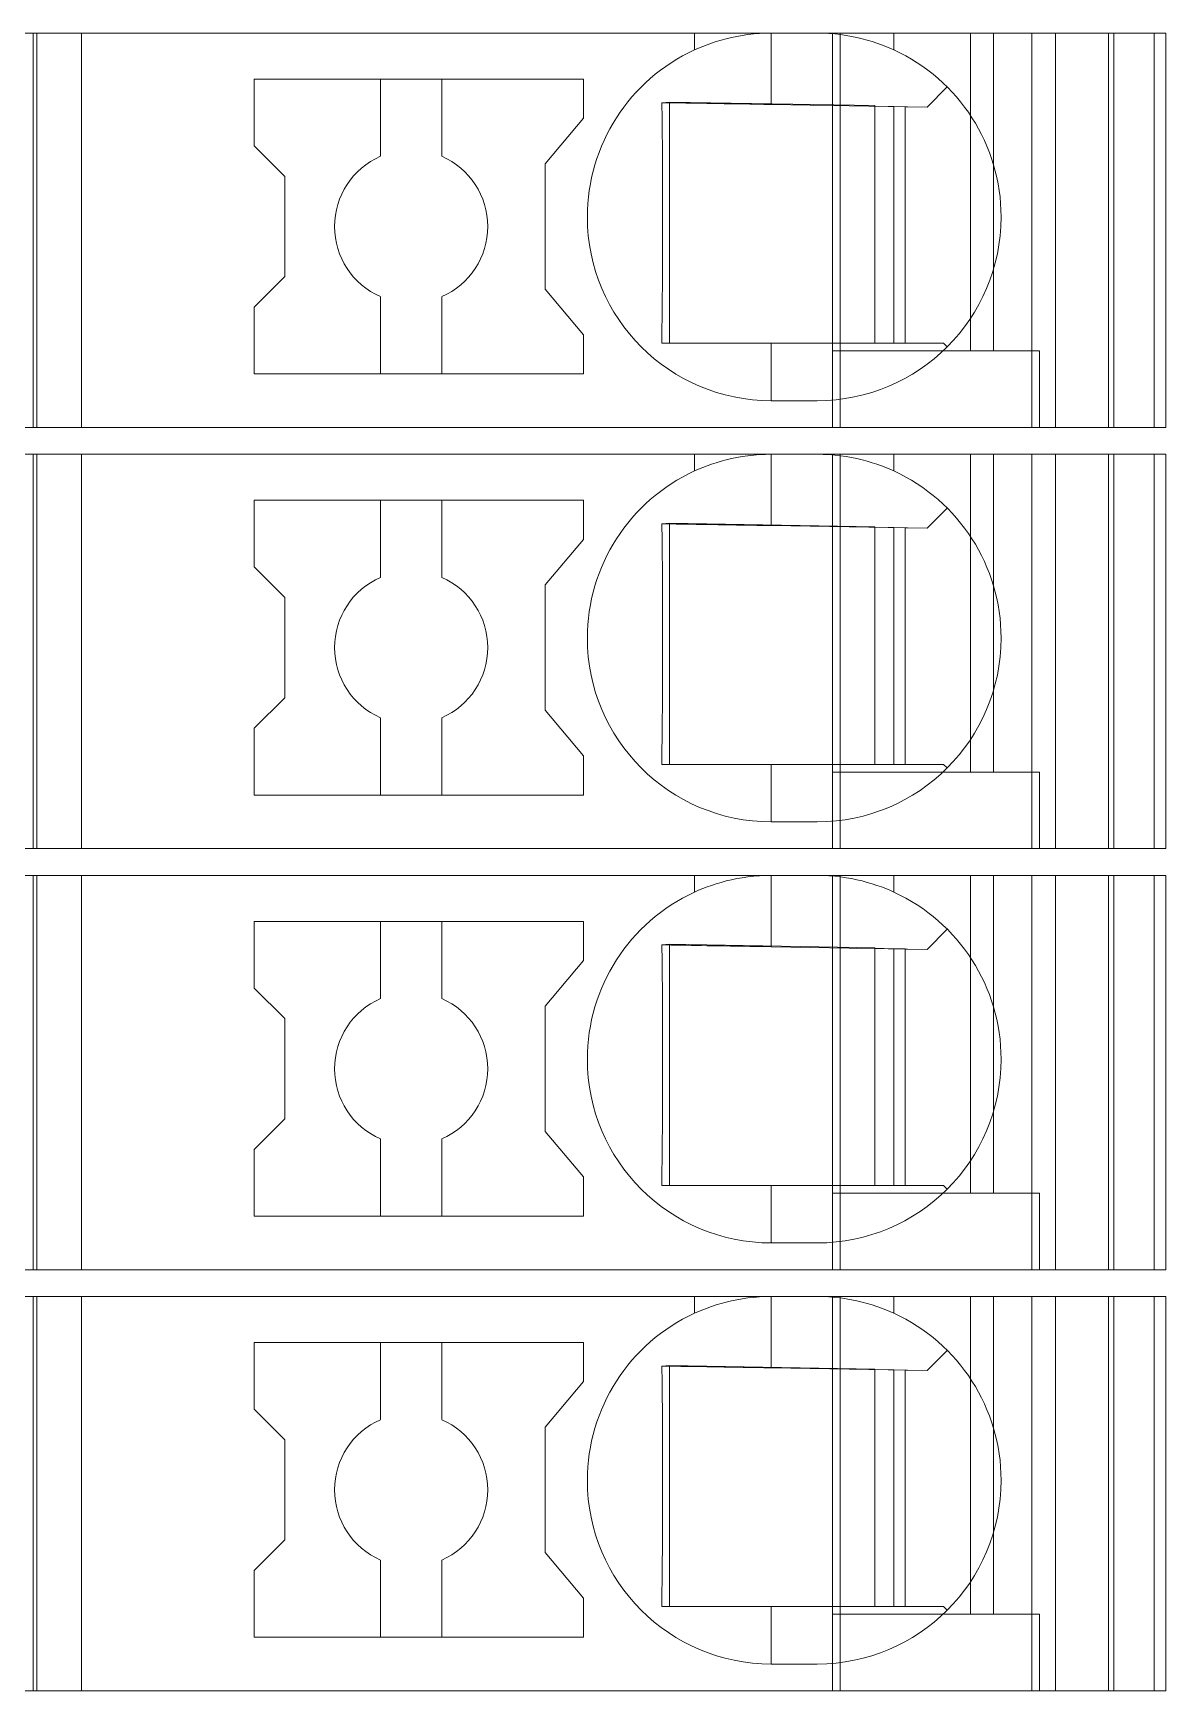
# Model space of a CAD drawing. Header units: millimetres. Extents: x 0 to 2100, y 0 to 1485.
# Drawn here: x 1275.37 to 1290.15, y 310.35 to 332 of the extents above; entities that cross this region are included whole.
import ezdxf
from ezdxf.enums import TextEntityAlignment as Align

# ---------------------------------------------------------------- set-up
doc = ezdxf.new("R2010")
doc.units = ezdxf.units.MM
for name, color, linetype, lineweight in [('EPLAN309', 5, 'Continuous', 5), ('EPLAN493', 5, 'Continuous', 5), ('MAIN-1', 7, 'Continuous', 5), ('MAIN-2', 7, 'Continuous', 5)]:
    doc.layers.add(name, color=color, linetype=linetype, lineweight=lineweight)
doc.styles.add('Tahoma', font='')
doc.styles.get('Tahoma').set_extended_font_data('Tahoma')

# ---------------------------------------------------------------- blocks, each defined once
blk = doc.blocks.new('EPLSYM_LibrarySPECIAL_Symbol12_Variant0_Placement8_85')
at = {"layer": 'EPLAN309', "lineweight": 13, "ltscale": 20}
blk.add_lwpolyline([(0, -5.15), (68.15, -5.15), (68.15, 0), (0, 0)], close=True, dxfattribs=at)
at = {"layer": 'EPLAN493', "color": 5, "style": 'Tahoma'}
blk.add_attdef('17_20450', text='', height=2.93475, dxfattribs=at).set_placement((0, -27.293475), align=Align.MIDDLE_RIGHT)
blk = doc.blocks.new('EPLSYM_LibrarySPECIAL_Symbol12_Variant0_Placement8_86')
at = {"layer": 'EPLAN309', "lineweight": 13, "ltscale": 20}
blk.add_lwpolyline([(0, -5.15), (68.15, -5.15), (68.15, 0), (0, 0)], close=True, dxfattribs=at)
at = {"layer": 'EPLAN493', "color": 5, "style": 'Tahoma'}
blk.add_attdef('17_20450', text='', height=2.93475, dxfattribs=at).set_placement((0, -27.293475), align=Align.MIDDLE_RIGHT)
blk = doc.blocks.new('EPLSYM_LibrarySPECIAL_Symbol12_Variant0_Placement8_87')
at = {"layer": 'EPLAN309', "lineweight": 13, "ltscale": 20}
blk.add_lwpolyline([(0, -5.15), (68.15, -5.15), (68.15, 0), (0, 0)], close=True, dxfattribs=at)
at = {"layer": 'EPLAN493', "color": 5, "style": 'Tahoma'}
blk.add_attdef('17_20450', text='', height=2.93475, dxfattribs=at).set_placement((0, -27.293475), align=Align.MIDDLE_RIGHT)
blk = doc.blocks.new('EPLSYM_LibrarySPECIAL_Symbol12_Variant0_Placement8_88')
at = {"layer": 'EPLAN309', "lineweight": 13, "ltscale": 20}
blk.add_lwpolyline([(0, -5.15), (68.15, -5.15), (68.15, 0), (0, 0)], close=True, dxfattribs=at)
at = {"layer": 'EPLAN493', "color": 5, "style": 'Tahoma'}
blk.add_attdef('17_20450', text='', height=2.93475, dxfattribs=at).set_placement((0, -27.293475), align=Align.MIDDLE_RIGHT)

msp = doc.modelspace()

# ---------------------------------------------------------------- linework, layer by layer
at = {"layer": 'MAIN-1'}
for p, q in [((1276, 332), (1275.367, 332)), ((1275.367, 326.85), (1275.367, 332)), ((1276, 332), (1284, 332)), ((1276, 326.85), (1276, 332)), ((1284, 332), (1285, 332)), ((1284, 331.782), (1284, 332)), ((1284.347, 331.909), (1284.283, 331.89)), ((1284.413, 331.927), (1284.347, 331.909)), ((1284.481, 331.943), (1284.413, 331.927)), ((1284.551, 331.958), (1284.481, 331.943)), ((1284.622, 331.97), (1284.551, 331.958)), ((1284.696, 331.981), (1284.622, 331.97)), ((1284.771, 331.989), (1284.696, 331.981)), ((1284.847, 331.995), (1284.771, 331.989)), ((1284.923, 331.999), (1284.847, 331.995)), ((1285, 332), (1284.923, 331.999)), ((1285, 331.068), (1285, 332)), ((1285, 332), (1285.6, 332)), ((1285.6, 332), (1285.677, 331.999)), ((1286.6, 332), (1285.6, 332)), ((1285.677, 331.999), (1285.753, 331.995)), ((1285.753, 331.995), (1285.829, 331.989)), ((1285.829, 331.989), (1285.904, 331.981)), ((1285.904, 331.981), (1285.978, 331.97)), ((1285.978, 331.97), (1286.049, 331.958)), ((1286.049, 331.958), (1286.119, 331.943)), ((1286.119, 331.943), (1286.187, 331.927)), ((1286.187, 331.927), (1286.253, 331.909)), ((1286.253, 331.909), (1286.317, 331.89)), ((1286.6, 332), (1290, 332)), ((1286.6, 331.782), (1286.6, 332)), ((1290, 326.85), (1290, 332)), ((1284.052, 331.805), (1284, 331.782)), ((1284.106, 331.827), (1284.052, 331.805)), ((1284.163, 331.849), (1284.106, 331.827)), ((1284.222, 331.87), (1284.163, 331.849)), ((1284.283, 331.89), (1284.222, 331.87)), ((1286.317, 331.89), (1286.378, 331.87)), ((1286.378, 331.87), (1286.437, 331.849)), ((1286.437, 331.849), (1286.494, 331.827)), ((1286.494, 331.827), (1286.548, 331.805)), ((1286.548, 331.805), (1286.6, 331.782)), ((1278.25, 331.4), (1278.25, 330.529)), ((1278.25, 331.4), (1282.55, 331.4)), ((1279.9, 331.4), (1279.9, 330.392)), ((1280.7, 330.392), (1280.7, 331.4)), ((1282.55, 330.889), (1282.55, 331.4)), ((1287.033, 331.033), (1287.297, 331.297)), ((1283.574, 331.092), (1283.574, 331.022)), ((1283.635, 331.091), (1283.574, 331.092)), ((1283.696, 331.09), (1283.635, 331.091)), ((1283.671, 331.091), (1283.671, 327.95)), ((1283.759, 331.089), (1283.696, 331.09)), ((1283.822, 331.088), (1283.759, 331.089)), ((1283.887, 331.087), (1283.822, 331.088)), ((1283.953, 331.086), (1283.887, 331.087)), ((1284.021, 331.085), (1283.953, 331.086)), ((1284.09, 331.084), (1284.021, 331.085)), ((1284.16, 331.082), (1284.09, 331.084)), ((1284.233, 331.081), (1284.16, 331.082)), ((1284.307, 331.08), (1284.233, 331.081)), ((1284.385, 331.079), (1284.307, 331.08)), ((1284.464, 331.077), (1284.385, 331.079)), ((1284.547, 331.076), (1284.464, 331.077)), ((1284.632, 331.075), (1284.547, 331.076)), ((1284.72, 331.073), (1284.632, 331.075)), ((1284.812, 331.071), (1284.72, 331.073)), ((1284.905, 331.07), (1284.812, 331.071)), ((1285, 331.068), (1284.905, 331.07)), ((1285, 331.068), (1287.033, 331.033)), ((1286.35, 331.045), (1286.35, 327.95)), ((1286.6, 327.95), (1286.6, 331.04)), ((1286.75, 331.038), (1286.75, 327.95)), ((1282.05, 330.293), (1282.55, 330.889)), ((1283.574, 331.022), (1283.575, 330.95)), ((1283.575, 330.95), (1283.576, 330.877)), ((1283.576, 330.877), (1283.577, 330.803)), ((1283.577, 330.803), (1283.577, 330.727)), ((1283.577, 330.727), (1283.578, 330.649)), ((1283.578, 330.649), (1283.579, 330.57)), ((1278.65, 330.129), (1278.25, 330.529)), ((1283.579, 330.57), (1283.58, 330.488)), ((1283.58, 330.488), (1283.58, 330.404)), ((1283.58, 330.404), (1283.581, 330.317)), ((1282.05, 330.293), (1282.05, 328.657)), ((1283.581, 330.317), (1283.581, 330.226)), ((1283.581, 330.226), (1283.582, 330.132)), ((1278.65, 330.129), (1278.65, 328.821)), ((1283.582, 330.132), (1283.582, 330.034)), ((1283.582, 330.034), (1283.583, 329.931)), ((1283.583, 329.931), (1283.583, 329.824)), ((1283.583, 329.824), (1283.583, 329.713)), ((1283.583, 329.713), (1283.583, 329.6)), ((1283.583, 329.6), (1283.583, 329.479)), ((1283.583, 329.479), (1283.583, 329.361)), ((1283.583, 329.361), (1283.583, 329.247)), ((1283.583, 329.247), (1283.582, 329.138)), ((1283.582, 329.138), (1283.582, 329.034)), ((1283.582, 329.034), (1283.581, 328.934)), ((1283.581, 328.934), (1283.581, 328.839)), ((1278.65, 328.821), (1278.25, 328.421)), ((1282.05, 328.657), (1282.55, 328.061)), ((1283.579, 328.659), (1283.578, 328.573)), ((1283.58, 328.748), (1283.579, 328.659)), ((1283.581, 328.839), (1283.58, 328.748)), ((1279.9, 328.558), (1279.9, 327.55)), ((1280.7, 328.558), (1280.7, 327.55)), ((1283.578, 328.49), (1283.577, 328.408)), ((1283.578, 328.573), (1283.578, 328.49)), ((1278.25, 328.421), (1278.25, 327.55)), ((1283.575, 328.25), (1283.574, 328.174)), ((1283.576, 328.329), (1283.575, 328.25)), ((1283.577, 328.408), (1283.576, 328.329)), ((1282.55, 327.55), (1282.55, 328.061)), ((1283.573, 328.024), (1283.572, 327.95)), ((1283.574, 328.098), (1283.573, 328.024)), ((1283.574, 328.174), (1283.574, 328.098)), ((1283.572, 327.95), (1283.633, 327.95)), ((1283.633, 327.95), (1283.695, 327.95)), ((1283.695, 327.95), (1283.759, 327.95)), ((1283.759, 327.95), (1283.823, 327.95)), ((1283.823, 327.95), (1283.889, 327.95)), ((1283.889, 327.95), (1283.955, 327.95)), ((1283.955, 327.95), (1284.024, 327.95)), ((1284.024, 327.95), (1284.093, 327.95)), ((1284.093, 327.95), (1284.165, 327.95)), ((1284.165, 327.95), (1284.239, 327.95)), ((1284.239, 327.95), (1284.314, 327.95)), ((1284.314, 327.95), (1284.392, 327.95)), ((1284.392, 327.95), (1284.472, 327.95)), ((1284.472, 327.95), (1284.555, 327.95)), ((1284.555, 327.95), (1284.64, 327.95)), ((1284.64, 327.95), (1284.727, 327.95)), ((1284.727, 327.95), (1284.817, 327.95)), ((1284.817, 327.95), (1284.908, 327.95)), ((1284.908, 327.95), (1285, 327.95)), ((1285, 327.95), (1285, 327.2)), ((1285, 327.95), (1287.25, 327.95)), ((1287.297, 327.903), (1287.25, 327.95)), ((1282.55, 327.55), (1278.25, 327.55)), ((1285.6, 327.2), (1285, 327.2)), ((1276, 326.85), (1275.367, 326.85)), ((1276, 326.85), (1290, 326.85)), ((1288.5, 326.85), (1288.5, 326.85)), ((1276, 326.5), (1275.367, 326.5)), ((1275.367, 321.35), (1275.367, 326.5)), ((1276, 326.5), (1284, 326.5)), ((1276, 321.35), (1276, 326.5)), ((1284, 326.5), (1285, 326.5)), ((1284, 326.282), (1284, 326.5)), ((1284.771, 326.489), (1284.696, 326.481)), ((1284.847, 326.495), (1284.771, 326.489)), ((1284.923, 326.499), (1284.847, 326.495)), ((1285, 326.5), (1284.923, 326.499)), ((1285, 325.568), (1285, 326.5)), ((1285, 326.5), (1285.6, 326.5)), ((1285.6, 326.5), (1285.677, 326.499)), ((1286.6, 326.5), (1285.6, 326.5)), ((1285.677, 326.499), (1285.753, 326.495)), ((1285.753, 326.495), (1285.829, 326.489)), ((1285.829, 326.489), (1285.904, 326.481)), ((1286.6, 326.5), (1290, 326.5)), ((1286.6, 326.282), (1286.6, 326.5)), ((1290, 321.35), (1290, 326.5)), ((1284.052, 326.305), (1284, 326.282)), ((1284.106, 326.327), (1284.052, 326.305)), ((1284.163, 326.349), (1284.106, 326.327)), ((1284.222, 326.37), (1284.163, 326.349)), ((1284.283, 326.39), (1284.222, 326.37)), ((1284.347, 326.409), (1284.283, 326.39)), ((1284.413, 326.427), (1284.347, 326.409)), ((1284.481, 326.443), (1284.413, 326.427)), ((1284.551, 326.458), (1284.481, 326.443)), ((1284.622, 326.47), (1284.551, 326.458)), ((1284.696, 326.481), (1284.622, 326.47)), ((1285.904, 326.481), (1285.978, 326.47)), ((1285.978, 326.47), (1286.049, 326.458)), ((1286.049, 326.458), (1286.119, 326.443)), ((1286.119, 326.443), (1286.187, 326.427)), ((1286.187, 326.427), (1286.253, 326.409)), ((1286.253, 326.409), (1286.317, 326.39)), ((1286.317, 326.39), (1286.378, 326.37)), ((1286.378, 326.37), (1286.437, 326.349)), ((1286.437, 326.349), (1286.494, 326.327)), ((1286.494, 326.327), (1286.548, 326.305)), ((1286.548, 326.305), (1286.6, 326.282)), ((1278.25, 325.9), (1278.25, 325.029)), ((1278.25, 325.9), (1282.55, 325.9)), ((1279.9, 325.9), (1279.9, 324.892)), ((1280.7, 324.892), (1280.7, 325.9)), ((1282.55, 325.389), (1282.55, 325.9)), ((1287.033, 325.533), (1287.297, 325.797)), ((1283.574, 325.592), (1283.574, 325.522)), ((1283.635, 325.591), (1283.574, 325.592)), ((1283.574, 325.522), (1283.575, 325.45)), ((1283.575, 325.45), (1283.576, 325.377)), ((1283.696, 325.59), (1283.635, 325.591)), ((1283.671, 325.591), (1283.671, 322.45)), ((1283.759, 325.589), (1283.696, 325.59)), ((1283.822, 325.588), (1283.759, 325.589)), ((1283.887, 325.587), (1283.822, 325.588)), ((1283.953, 325.586), (1283.887, 325.587)), ((1284.021, 325.585), (1283.953, 325.586)), ((1284.09, 325.584), (1284.021, 325.585)), ((1284.16, 325.582), (1284.09, 325.584)), ((1284.233, 325.581), (1284.16, 325.582)), ((1284.307, 325.58), (1284.233, 325.581)), ((1284.385, 325.579), (1284.307, 325.58)), ((1284.464, 325.577), (1284.385, 325.579)), ((1284.547, 325.576), (1284.464, 325.577)), ((1284.632, 325.575), (1284.547, 325.576)), ((1284.72, 325.573), (1284.632, 325.575)), ((1284.812, 325.571), (1284.72, 325.573)), ((1284.905, 325.57), (1284.812, 325.571)), ((1285, 325.568), (1284.905, 325.57)), ((1285, 325.568), (1287.033, 325.533)), ((1286.35, 325.545), (1286.35, 322.45)), ((1286.6, 322.45), (1286.6, 325.54)), ((1286.75, 325.538), (1286.75, 322.45)), ((1282.05, 324.793), (1282.55, 325.389)), ((1283.576, 325.377), (1283.577, 325.303)), ((1283.577, 325.303), (1283.577, 325.227)), ((1283.577, 325.227), (1283.578, 325.149)), ((1278.65, 324.629), (1278.25, 325.029)), ((1283.578, 325.149), (1283.579, 325.07)), ((1283.579, 325.07), (1283.58, 324.988)), ((1283.58, 324.988), (1283.58, 324.904)), ((1282.05, 324.793), (1282.05, 323.157)), ((1283.58, 324.904), (1283.581, 324.817)), ((1283.581, 324.817), (1283.581, 324.726)), ((1278.65, 324.629), (1278.65, 323.321)), ((1283.581, 324.726), (1283.582, 324.632)), ((1283.582, 324.632), (1283.582, 324.534)), ((1283.582, 324.534), (1283.583, 324.431)), ((1283.583, 324.431), (1283.583, 324.324)), ((1283.583, 324.324), (1283.583, 324.213)), ((1283.583, 324.213), (1283.583, 324.1)), ((1283.583, 324.1), (1283.583, 323.979)), ((1283.583, 323.979), (1283.583, 323.861)), ((1283.583, 323.747), (1283.582, 323.638)), ((1283.583, 323.861), (1283.583, 323.747)), ((1283.582, 323.534), (1283.581, 323.434)), ((1283.582, 323.638), (1283.582, 323.534)), ((1278.65, 323.321), (1278.25, 322.921)), ((1283.58, 323.248), (1283.579, 323.159)), ((1283.581, 323.339), (1283.58, 323.248)), ((1283.581, 323.434), (1283.581, 323.339)), ((1279.9, 323.058), (1279.9, 322.05)), ((1280.7, 323.058), (1280.7, 322.05)), ((1282.05, 323.157), (1282.55, 322.561)), ((1283.579, 323.159), (1283.578, 323.073)), ((1283.578, 323.073), (1283.578, 322.99)), ((1278.25, 322.921), (1278.25, 322.05)), ((1283.576, 322.829), (1283.575, 322.75)), ((1283.577, 322.908), (1283.576, 322.829)), ((1283.578, 322.99), (1283.577, 322.908)), ((1283.574, 322.598), (1283.573, 322.524)), ((1283.575, 322.75), (1283.574, 322.674)), ((1283.574, 322.674), (1283.574, 322.598)), ((1282.55, 322.05), (1282.55, 322.561)), ((1283.573, 322.524), (1283.572, 322.45)), ((1283.572, 322.45), (1283.633, 322.45)), ((1283.633, 322.45), (1283.695, 322.45)), ((1283.695, 322.45), (1283.759, 322.45)), ((1283.759, 322.45), (1283.823, 322.45)), ((1283.823, 322.45), (1283.889, 322.45)), ((1283.889, 322.45), (1283.955, 322.45)), ((1283.955, 322.45), (1284.024, 322.45)), ((1284.024, 322.45), (1284.093, 322.45)), ((1284.093, 322.45), (1284.165, 322.45)), ((1284.165, 322.45), (1284.239, 322.45)), ((1284.239, 322.45), (1284.314, 322.45)), ((1284.314, 322.45), (1284.392, 322.45)), ((1284.392, 322.45), (1284.472, 322.45)), ((1284.472, 322.45), (1284.555, 322.45)), ((1284.555, 322.45), (1284.64, 322.45)), ((1284.64, 322.45), (1284.727, 322.45)), ((1284.727, 322.45), (1284.817, 322.45)), ((1284.817, 322.45), (1284.908, 322.45)), ((1284.908, 322.45), (1285, 322.45)), ((1285, 322.45), (1285, 321.7)), ((1285, 322.45), (1287.25, 322.45)), ((1287.297, 322.403), (1287.25, 322.45)), ((1282.55, 322.05), (1278.25, 322.05)), ((1285.6, 321.7), (1285, 321.7)), ((1276, 321.35), (1275.367, 321.35)), ((1276, 321.35), (1290, 321.35)), ((1288.5, 321.35), (1288.5, 321.35)), ((1276, 321), (1275.367, 321)), ((1275.367, 315.85), (1275.367, 321)), ((1276, 321), (1284, 321)), ((1276, 315.85), (1276, 321)), ((1284, 321), (1285, 321)), ((1284, 320.782), (1284, 321)), ((1284.222, 320.87), (1284.163, 320.849)), ((1284.283, 320.89), (1284.222, 320.87)), ((1284.347, 320.909), (1284.283, 320.89)), ((1284.413, 320.927), (1284.347, 320.909)), ((1284.481, 320.943), (1284.413, 320.927)), ((1284.551, 320.958), (1284.481, 320.943)), ((1284.622, 320.97), (1284.551, 320.958)), ((1284.696, 320.981), (1284.622, 320.97)), ((1284.771, 320.989), (1284.696, 320.981)), ((1284.847, 320.995), (1284.771, 320.989)), ((1284.923, 320.999), (1284.847, 320.995)), ((1285, 321), (1284.923, 320.999)), ((1285, 320.068), (1285, 321)), ((1285, 321), (1285.6, 321)), ((1285.6, 321), (1285.677, 320.999)), ((1286.6, 321), (1285.6, 321)), ((1285.677, 320.999), (1285.753, 320.995)), ((1285.753, 320.995), (1285.829, 320.989)), ((1285.829, 320.989), (1285.904, 320.981)), ((1285.904, 320.981), (1285.978, 320.97)), ((1285.978, 320.97), (1286.049, 320.958)), ((1286.049, 320.958), (1286.119, 320.943)), ((1286.119, 320.943), (1286.187, 320.927)), ((1286.187, 320.927), (1286.253, 320.909)), ((1286.253, 320.909), (1286.317, 320.89)), ((1286.317, 320.89), (1286.378, 320.87)), ((1286.378, 320.87), (1286.437, 320.849)), ((1286.6, 321), (1290, 321)), ((1286.6, 320.782), (1286.6, 321)), ((1290, 315.85), (1290, 321)), ((1284.052, 320.805), (1284, 320.782)), ((1284.106, 320.827), (1284.052, 320.805)), ((1284.163, 320.849), (1284.106, 320.827)), ((1286.437, 320.849), (1286.494, 320.827)), ((1286.494, 320.827), (1286.548, 320.805)), ((1286.548, 320.805), (1286.6, 320.782)), ((1278.25, 320.4), (1278.25, 319.529)), ((1278.25, 320.4), (1282.55, 320.4)), ((1279.9, 320.4), (1279.9, 319.392)), ((1280.7, 319.392), (1280.7, 320.4)), ((1282.55, 319.889), (1282.55, 320.4)), ((1287.033, 320.033), (1287.297, 320.297)), ((1283.574, 320.092), (1283.574, 320.022)), ((1283.635, 320.091), (1283.574, 320.092)), ((1283.574, 320.022), (1283.575, 319.95)), ((1283.696, 320.09), (1283.635, 320.091)), ((1283.671, 320.091), (1283.671, 316.95)), ((1283.759, 320.089), (1283.696, 320.09)), ((1283.822, 320.088), (1283.759, 320.089)), ((1283.887, 320.087), (1283.822, 320.088)), ((1283.953, 320.086), (1283.887, 320.087)), ((1284.021, 320.085), (1283.953, 320.086)), ((1284.09, 320.084), (1284.021, 320.085)), ((1284.16, 320.082), (1284.09, 320.084)), ((1284.233, 320.081), (1284.16, 320.082)), ((1284.307, 320.08), (1284.233, 320.081)), ((1284.385, 320.079), (1284.307, 320.08)), ((1284.464, 320.077), (1284.385, 320.079)), ((1284.547, 320.076), (1284.464, 320.077)), ((1284.632, 320.075), (1284.547, 320.076)), ((1284.72, 320.073), (1284.632, 320.075)), ((1284.812, 320.071), (1284.72, 320.073)), ((1284.905, 320.07), (1284.812, 320.071)), ((1285, 320.068), (1284.905, 320.07)), ((1285, 320.068), (1287.033, 320.033)), ((1286.35, 320.045), (1286.35, 316.95)), ((1286.6, 316.95), (1286.6, 320.04)), ((1286.75, 320.038), (1286.75, 316.95)), ((1282.05, 319.293), (1282.55, 319.889)), ((1283.575, 319.95), (1283.576, 319.877)), ((1283.576, 319.877), (1283.577, 319.803)), ((1283.577, 319.803), (1283.577, 319.727)), ((1283.577, 319.727), (1283.578, 319.649)), ((1283.578, 319.649), (1283.579, 319.57)), ((1283.579, 319.57), (1283.58, 319.488)), ((1278.65, 319.129), (1278.25, 319.529)), ((1283.58, 319.488), (1283.58, 319.404)), ((1283.58, 319.404), (1283.581, 319.317)), ((1278.65, 319.129), (1278.65, 317.821)), ((1282.05, 319.293), (1282.05, 317.657)), ((1283.581, 319.317), (1283.581, 319.226)), ((1283.581, 319.226), (1283.582, 319.132)), ((1283.582, 319.132), (1283.582, 319.034)), ((1283.582, 319.034), (1283.583, 318.931)), ((1283.583, 318.931), (1283.583, 318.824)), ((1283.583, 318.824), (1283.583, 318.713)), ((1283.583, 318.713), (1283.583, 318.6)), ((1283.583, 318.6), (1283.583, 318.479)), ((1283.583, 318.479), (1283.583, 318.361)), ((1283.583, 318.361), (1283.583, 318.247)), ((1283.583, 318.247), (1283.582, 318.138)), ((1283.582, 318.138), (1283.582, 318.034)), ((1283.581, 317.839), (1283.58, 317.748)), ((1283.582, 318.034), (1283.581, 317.934)), ((1283.581, 317.934), (1283.581, 317.839)), ((1278.65, 317.821), (1278.25, 317.421)), ((1282.05, 317.657), (1282.55, 317.061)), ((1283.579, 317.659), (1283.578, 317.573)), ((1283.58, 317.748), (1283.579, 317.659)), ((1278.25, 317.421), (1278.25, 316.55)), ((1279.9, 317.558), (1279.9, 316.55)), ((1280.7, 317.558), (1280.7, 316.55)), ((1283.577, 317.408), (1283.576, 317.329)), ((1283.578, 317.49), (1283.577, 317.408)), ((1283.578, 317.573), (1283.578, 317.49)), ((1283.575, 317.25), (1283.574, 317.174)), ((1283.574, 317.174), (1283.574, 317.098)), ((1283.576, 317.329), (1283.575, 317.25)), ((1282.55, 316.55), (1282.55, 317.061)), ((1283.573, 317.024), (1283.572, 316.95)), ((1283.574, 317.098), (1283.573, 317.024)), ((1283.572, 316.95), (1283.633, 316.95)), ((1283.633, 316.95), (1283.695, 316.95)), ((1283.695, 316.95), (1283.759, 316.95)), ((1283.759, 316.95), (1283.823, 316.95)), ((1283.823, 316.95), (1283.889, 316.95)), ((1283.889, 316.95), (1283.955, 316.95)), ((1283.955, 316.95), (1284.024, 316.95)), ((1284.024, 316.95), (1284.093, 316.95)), ((1284.093, 316.95), (1284.165, 316.95)), ((1284.165, 316.95), (1284.239, 316.95)), ((1284.239, 316.95), (1284.314, 316.95)), ((1284.314, 316.95), (1284.392, 316.95)), ((1284.392, 316.95), (1284.472, 316.95)), ((1284.472, 316.95), (1284.555, 316.95)), ((1284.555, 316.95), (1284.64, 316.95)), ((1284.64, 316.95), (1284.727, 316.95)), ((1284.727, 316.95), (1284.817, 316.95)), ((1284.817, 316.95), (1284.908, 316.95)), ((1284.908, 316.95), (1285, 316.95)), ((1285, 316.95), (1285, 316.2)), ((1285, 316.95), (1287.25, 316.95)), ((1287.297, 316.903), (1287.25, 316.95)), ((1282.55, 316.55), (1278.25, 316.55)), ((1285.6, 316.2), (1285, 316.2)), ((1276, 315.85), (1275.367, 315.85)), ((1276, 315.85), (1290, 315.85)), ((1288.5, 315.85), (1288.5, 315.85)), ((1276, 315.5), (1275.367, 315.5)), ((1275.367, 310.35), (1275.367, 315.5)), ((1276, 315.5), (1284, 315.5)), ((1276, 310.35), (1276, 315.5)), ((1284, 315.5), (1285, 315.5)), ((1284, 315.282), (1284, 315.5)), ((1284.481, 315.443), (1284.413, 315.427)), ((1284.551, 315.458), (1284.481, 315.443)), ((1284.622, 315.47), (1284.551, 315.458)), ((1284.696, 315.481), (1284.622, 315.47)), ((1284.771, 315.489), (1284.696, 315.481)), ((1284.847, 315.495), (1284.771, 315.489)), ((1284.923, 315.499), (1284.847, 315.495)), ((1285, 315.5), (1284.923, 315.499)), ((1285, 314.568), (1285, 315.5)), ((1285, 315.5), (1285.6, 315.5)), ((1285.6, 315.5), (1285.677, 315.499)), ((1286.6, 315.5), (1285.6, 315.5)), ((1285.677, 315.499), (1285.753, 315.495)), ((1285.753, 315.495), (1285.829, 315.489)), ((1285.829, 315.489), (1285.904, 315.481)), ((1285.904, 315.481), (1285.978, 315.47)), ((1285.978, 315.47), (1286.049, 315.458)), ((1286.049, 315.458), (1286.119, 315.443)), ((1286.119, 315.443), (1286.187, 315.427)), ((1286.6, 315.5), (1290, 315.5)), ((1286.6, 315.282), (1286.6, 315.5)), ((1290, 310.35), (1290, 315.5)), ((1284.052, 315.305), (1284, 315.282)), ((1284.106, 315.327), (1284.052, 315.305)), ((1284.163, 315.349), (1284.106, 315.327)), ((1284.222, 315.37), (1284.163, 315.349)), ((1284.283, 315.39), (1284.222, 315.37)), ((1284.347, 315.409), (1284.283, 315.39)), ((1284.413, 315.427), (1284.347, 315.409)), ((1286.187, 315.427), (1286.253, 315.409)), ((1286.253, 315.409), (1286.317, 315.39)), ((1286.317, 315.39), (1286.378, 315.37)), ((1286.378, 315.37), (1286.437, 315.349)), ((1286.437, 315.349), (1286.494, 315.327)), ((1286.494, 315.327), (1286.548, 315.305)), ((1286.548, 315.305), (1286.6, 315.282)), ((1278.25, 314.9), (1278.25, 314.029)), ((1278.25, 314.9), (1282.55, 314.9)), ((1279.9, 314.9), (1279.9, 313.892)), ((1280.7, 313.892), (1280.7, 314.9)), ((1282.55, 314.389), (1282.55, 314.9)), ((1287.033, 314.533), (1287.297, 314.797)), ((1283.574, 314.592), (1283.574, 314.522)), ((1283.635, 314.591), (1283.574, 314.592)), ((1283.696, 314.59), (1283.635, 314.591)), ((1283.671, 314.591), (1283.671, 311.45)), ((1283.759, 314.589), (1283.696, 314.59)), ((1283.822, 314.588), (1283.759, 314.589)), ((1283.887, 314.587), (1283.822, 314.588)), ((1283.953, 314.586), (1283.887, 314.587)), ((1284.021, 314.585), (1283.953, 314.586)), ((1284.09, 314.584), (1284.021, 314.585)), ((1284.16, 314.582), (1284.09, 314.584)), ((1284.233, 314.581), (1284.16, 314.582)), ((1284.307, 314.58), (1284.233, 314.581)), ((1284.385, 314.579), (1284.307, 314.58)), ((1284.464, 314.577), (1284.385, 314.579)), ((1284.547, 314.576), (1284.464, 314.577)), ((1284.632, 314.575), (1284.547, 314.576)), ((1284.72, 314.573), (1284.632, 314.575)), ((1282.05, 313.793), (1282.55, 314.389)), ((1283.574, 314.522), (1283.575, 314.45)), ((1283.575, 314.45), (1283.576, 314.377)), ((1283.576, 314.377), (1283.577, 314.303)), ((1284.812, 314.571), (1284.72, 314.573)), ((1284.905, 314.57), (1284.812, 314.571)), ((1285, 314.568), (1284.905, 314.57)), ((1285, 314.568), (1287.033, 314.533)), ((1286.35, 314.545), (1286.35, 311.45)), ((1286.6, 311.45), (1286.6, 314.54)), ((1286.75, 314.538), (1286.75, 311.45)), ((1283.577, 314.303), (1283.577, 314.227)), ((1283.577, 314.227), (1283.578, 314.149)), ((1283.578, 314.149), (1283.579, 314.07)), ((1278.65, 313.629), (1278.25, 314.029)), ((1283.579, 314.07), (1283.58, 313.988)), ((1283.58, 313.988), (1283.58, 313.904)), ((1282.05, 313.793), (1282.05, 312.157)), ((1283.58, 313.904), (1283.581, 313.817)), ((1283.581, 313.817), (1283.581, 313.726)), ((1283.581, 313.726), (1283.582, 313.632)), ((1278.65, 313.629), (1278.65, 312.321)), ((1283.582, 313.632), (1283.582, 313.534)), ((1283.582, 313.534), (1283.583, 313.431)), ((1283.583, 313.431), (1283.583, 313.324)), ((1283.583, 313.324), (1283.583, 313.213)), ((1283.583, 313.213), (1283.583, 313.1)), ((1283.583, 313.1), (1283.583, 312.979)), ((1283.583, 312.979), (1283.583, 312.861)), ((1283.583, 312.861), (1283.583, 312.747)), ((1283.583, 312.747), (1283.582, 312.638)), ((1283.582, 312.638), (1283.582, 312.534)), ((1283.582, 312.534), (1283.581, 312.434)), ((1283.581, 312.434), (1283.581, 312.339)), ((1278.65, 312.321), (1278.25, 311.921)), ((1283.58, 312.248), (1283.579, 312.159)), ((1283.581, 312.339), (1283.58, 312.248)), ((1279.9, 312.058), (1279.9, 311.05)), ((1280.7, 312.058), (1280.7, 311.05)), ((1282.05, 312.157), (1282.55, 311.561)), ((1283.578, 311.99), (1283.577, 311.908)), ((1283.579, 312.159), (1283.578, 312.073)), ((1283.578, 312.073), (1283.578, 311.99)), ((1278.25, 311.921), (1278.25, 311.05)), ((1283.576, 311.829), (1283.575, 311.75)), ((1283.577, 311.908), (1283.576, 311.829)), ((1282.55, 311.05), (1282.55, 311.561)), ((1283.574, 311.598), (1283.573, 311.524)), ((1283.575, 311.75), (1283.574, 311.674)), ((1283.574, 311.674), (1283.574, 311.598)), ((1283.573, 311.524), (1283.572, 311.45)), ((1283.572, 311.45), (1283.633, 311.45)), ((1283.633, 311.45), (1283.695, 311.45)), ((1283.695, 311.45), (1283.759, 311.45)), ((1283.759, 311.45), (1283.823, 311.45)), ((1283.823, 311.45), (1283.889, 311.45)), ((1283.889, 311.45), (1283.955, 311.45)), ((1283.955, 311.45), (1284.024, 311.45)), ((1284.024, 311.45), (1284.093, 311.45)), ((1284.093, 311.45), (1284.165, 311.45)), ((1284.165, 311.45), (1284.239, 311.45)), ((1284.239, 311.45), (1284.314, 311.45)), ((1284.314, 311.45), (1284.392, 311.45)), ((1284.392, 311.45), (1284.472, 311.45)), ((1284.472, 311.45), (1284.555, 311.45)), ((1284.555, 311.45), (1284.64, 311.45)), ((1284.64, 311.45), (1284.727, 311.45)), ((1284.727, 311.45), (1284.817, 311.45)), ((1284.817, 311.45), (1284.908, 311.45)), ((1284.908, 311.45), (1285, 311.45)), ((1285, 311.45), (1285, 310.7)), ((1285, 311.45), (1287.25, 311.45)), ((1287.297, 311.403), (1287.25, 311.45)), ((1282.55, 311.05), (1278.25, 311.05)), ((1285.6, 310.7), (1285, 310.7)), ((1276, 310.35), (1275.367, 310.35)), ((1276, 310.35), (1290, 310.35)), ((1288.5, 310.35), (1288.5, 310.35))]:
    msp.add_line(p, q, dxfattribs=at)
for centre, radius, start, end in [((1285, 329.6), 2.4, 114.6244, 180), ((1285.6, 329.6), 2.4, 0, 65.3756), ((1280.3, 329.475), 1, 113.5782, 180), ((1280.3, 329.475), 1, 0, 66.4218), ((1285, 329.6), 2.4, 180, 270), ((1285.6, 329.6), 2.4, 270, 0), ((1280.3, 329.475), 1, 180, 246.4218), ((1280.3, 329.475), 1, 293.5782, 0), ((1285, 324.1), 2.4, 114.6244, 180), ((1285.6, 324.1), 2.4, 0, 65.3756), ((1280.3, 323.975), 1, 113.5782, 180), ((1280.3, 323.975), 1, 0, 66.4218), ((1280.3, 323.975), 1, 180, 246.4218), ((1280.3, 323.975), 1, 293.5782, 0), ((1285, 324.1), 2.4, 180, 270), ((1285.6, 324.1), 2.4, 270, 0), ((1285, 318.6), 2.4, 114.6244, 180), ((1285.6, 318.6), 2.4, 0, 65.3756), ((1280.3, 318.475), 1, 113.5782, 180), ((1280.3, 318.475), 1, 0, 66.4218), ((1280.3, 318.475), 1, 180, 246.4218), ((1280.3, 318.475), 1, 293.5782, 0), ((1285, 318.6), 2.4, 180, 270), ((1285.6, 318.6), 2.4, 270, 0), ((1285, 313.1), 2.4, 114.6244, 180), ((1285.6, 313.1), 2.4, 0, 65.3756), ((1280.3, 312.975), 1, 113.5782, 180), ((1280.3, 312.975), 1, 0, 66.4218), ((1285, 313.1), 2.4, 180, 270), ((1285.6, 313.1), 2.4, 270, 0), ((1280.3, 312.975), 1, 180, 246.4218), ((1280.3, 312.975), 1, 293.5782, 0)]:
    msp.add_arc(centre, radius, start, end, dxfattribs=at)
at = {"layer": 'MAIN-2'}
for p, q in [((1275.414, 332), (1275.414, 326.85)), ((1285.8, 332), (1285.8, 326.85)), ((1285.898, 332), (1285.898, 326.85)), ((1287.6, 332), (1287.6, 327.85)), ((1287.9, 327.85), (1287.9, 332)), ((1288.4, 332), (1288.4, 326.85)), ((1288.709, 326.85), (1288.709, 332)), ((1289.4, 326.85), (1289.4, 332)), ((1289.47, 332), (1289.47, 326.85)), ((1283.671, 331.1), (1283.574, 331.092)), ((1283.671, 331.1), (1283.671, 331.091)), ((1286.35, 331.053), (1283.671, 331.1)), ((1286.35, 331.048), (1286.35, 331.053)), ((1286.6, 331.043), (1286.35, 331.048)), ((1286.35, 331.048), (1286.35, 331.045)), ((1286.6, 331.043), (1286.6, 331.042)), ((1286.75, 331.039), (1286.6, 331.042)), ((1286.6, 331.04), (1286.6, 331.042)), ((1286.75, 331.038), (1286.75, 331.039)), ((1286.75, 331.038), (1287.033, 331.033)), ((1286.75, 331.038), (1286.75, 331.038)), ((1285.8, 327.85), (1288.5, 327.85)), ((1286.35, 327.95), (1286.35, 327.95)), ((1286.6, 327.95), (1286.6, 327.95)), ((1287.297, 327.903), (1287.297, 327.903)), ((1288.5, 326.85), (1288.5, 327.85)), ((1275.414, 326.5), (1275.414, 321.35)), ((1285.8, 326.5), (1285.8, 321.35)), ((1285.898, 326.5), (1285.898, 321.35)), ((1287.6, 326.5), (1287.6, 322.35)), ((1287.9, 322.35), (1287.9, 326.5)), ((1288.4, 326.5), (1288.4, 321.35)), ((1288.709, 321.35), (1288.709, 326.5)), ((1289.4, 321.35), (1289.4, 326.5)), ((1289.47, 326.5), (1289.47, 321.35)), ((1283.671, 325.6), (1283.574, 325.592)), ((1283.671, 325.6), (1283.671, 325.591)), ((1286.35, 325.553), (1283.671, 325.6)), ((1286.35, 325.548), (1286.35, 325.553)), ((1286.6, 325.543), (1286.35, 325.548)), ((1286.35, 325.548), (1286.35, 325.545)), ((1286.6, 325.543), (1286.6, 325.542)), ((1286.75, 325.539), (1286.6, 325.542)), ((1286.6, 325.54), (1286.6, 325.542)), ((1286.75, 325.538), (1286.75, 325.539)), ((1286.75, 325.538), (1287.033, 325.533)), ((1286.75, 325.538), (1286.75, 325.538)), ((1286.35, 322.45), (1286.35, 322.45)), ((1286.6, 322.45), (1286.6, 322.45)), ((1287.297, 322.403), (1287.297, 322.403)), ((1285.8, 322.35), (1288.5, 322.35)), ((1288.5, 321.35), (1288.5, 322.35)), ((1275.414, 321), (1275.414, 315.85)), ((1285.8, 321), (1285.8, 315.85)), ((1285.898, 321), (1285.898, 315.85)), ((1287.6, 321), (1287.6, 316.85)), ((1287.9, 316.85), (1287.9, 321)), ((1288.4, 321), (1288.4, 315.85)), ((1288.709, 315.85), (1288.709, 321)), ((1289.4, 315.85), (1289.4, 321)), ((1289.47, 321), (1289.47, 315.85)), ((1283.671, 320.1), (1283.574, 320.092)), ((1283.671, 320.1), (1283.671, 320.091)), ((1286.35, 320.053), (1283.671, 320.1)), ((1286.35, 320.048), (1286.35, 320.053)), ((1286.6, 320.043), (1286.35, 320.048)), ((1286.35, 320.048), (1286.35, 320.045)), ((1286.6, 320.043), (1286.6, 320.042)), ((1286.75, 320.039), (1286.6, 320.042)), ((1286.6, 320.04), (1286.6, 320.042)), ((1286.75, 320.038), (1286.75, 320.039)), ((1286.75, 320.038), (1287.033, 320.033)), ((1286.75, 320.038), (1286.75, 320.038)), ((1285.8, 316.85), (1288.5, 316.85)), ((1286.35, 316.95), (1286.35, 316.95)), ((1286.6, 316.95), (1286.6, 316.95)), ((1287.297, 316.903), (1287.297, 316.903)), ((1288.5, 315.85), (1288.5, 316.85)), ((1275.414, 315.5), (1275.414, 310.35)), ((1285.8, 315.5), (1285.8, 310.35)), ((1285.898, 315.5), (1285.898, 310.35)), ((1287.6, 315.5), (1287.6, 311.35)), ((1287.9, 311.35), (1287.9, 315.5)), ((1288.4, 315.5), (1288.4, 310.35)), ((1288.709, 310.35), (1288.709, 315.5)), ((1289.4, 310.35), (1289.4, 315.5)), ((1289.47, 315.5), (1289.47, 310.35)), ((1283.671, 314.6), (1283.574, 314.592)), ((1283.671, 314.6), (1283.671, 314.591)), ((1286.35, 314.553), (1283.671, 314.6)), ((1286.35, 314.548), (1286.35, 314.553)), ((1286.6, 314.543), (1286.35, 314.548)), ((1286.35, 314.548), (1286.35, 314.545)), ((1286.6, 314.543), (1286.6, 314.542)), ((1286.75, 314.539), (1286.6, 314.542)), ((1286.6, 314.54), (1286.6, 314.542)), ((1286.75, 314.538), (1286.75, 314.539)), ((1286.75, 314.538), (1287.033, 314.533)), ((1286.75, 314.538), (1286.75, 314.538)), ((1285.8, 311.35), (1288.5, 311.35)), ((1286.35, 311.45), (1286.35, 311.45)), ((1286.6, 311.45), (1286.6, 311.45)), ((1287.297, 311.403), (1287.297, 311.403)), ((1288.5, 310.35), (1288.5, 311.35))]:
    msp.add_line(p, q, dxfattribs=at)

# ---------------------------------------------------------------- block references
for name, p in [('EPLSYM_LibrarySPECIAL_Symbol12_Variant0_Placement8_85', (1222, 332)), ('EPLSYM_LibrarySPECIAL_Symbol12_Variant0_Placement8_86', (1222, 326.5)), ('EPLSYM_LibrarySPECIAL_Symbol12_Variant0_Placement8_87', (1222, 321)), ('EPLSYM_LibrarySPECIAL_Symbol12_Variant0_Placement8_88', (1222, 315.5))]:
    msp.add_blockref(name, p)

doc.saveas('drawing.dxf')
